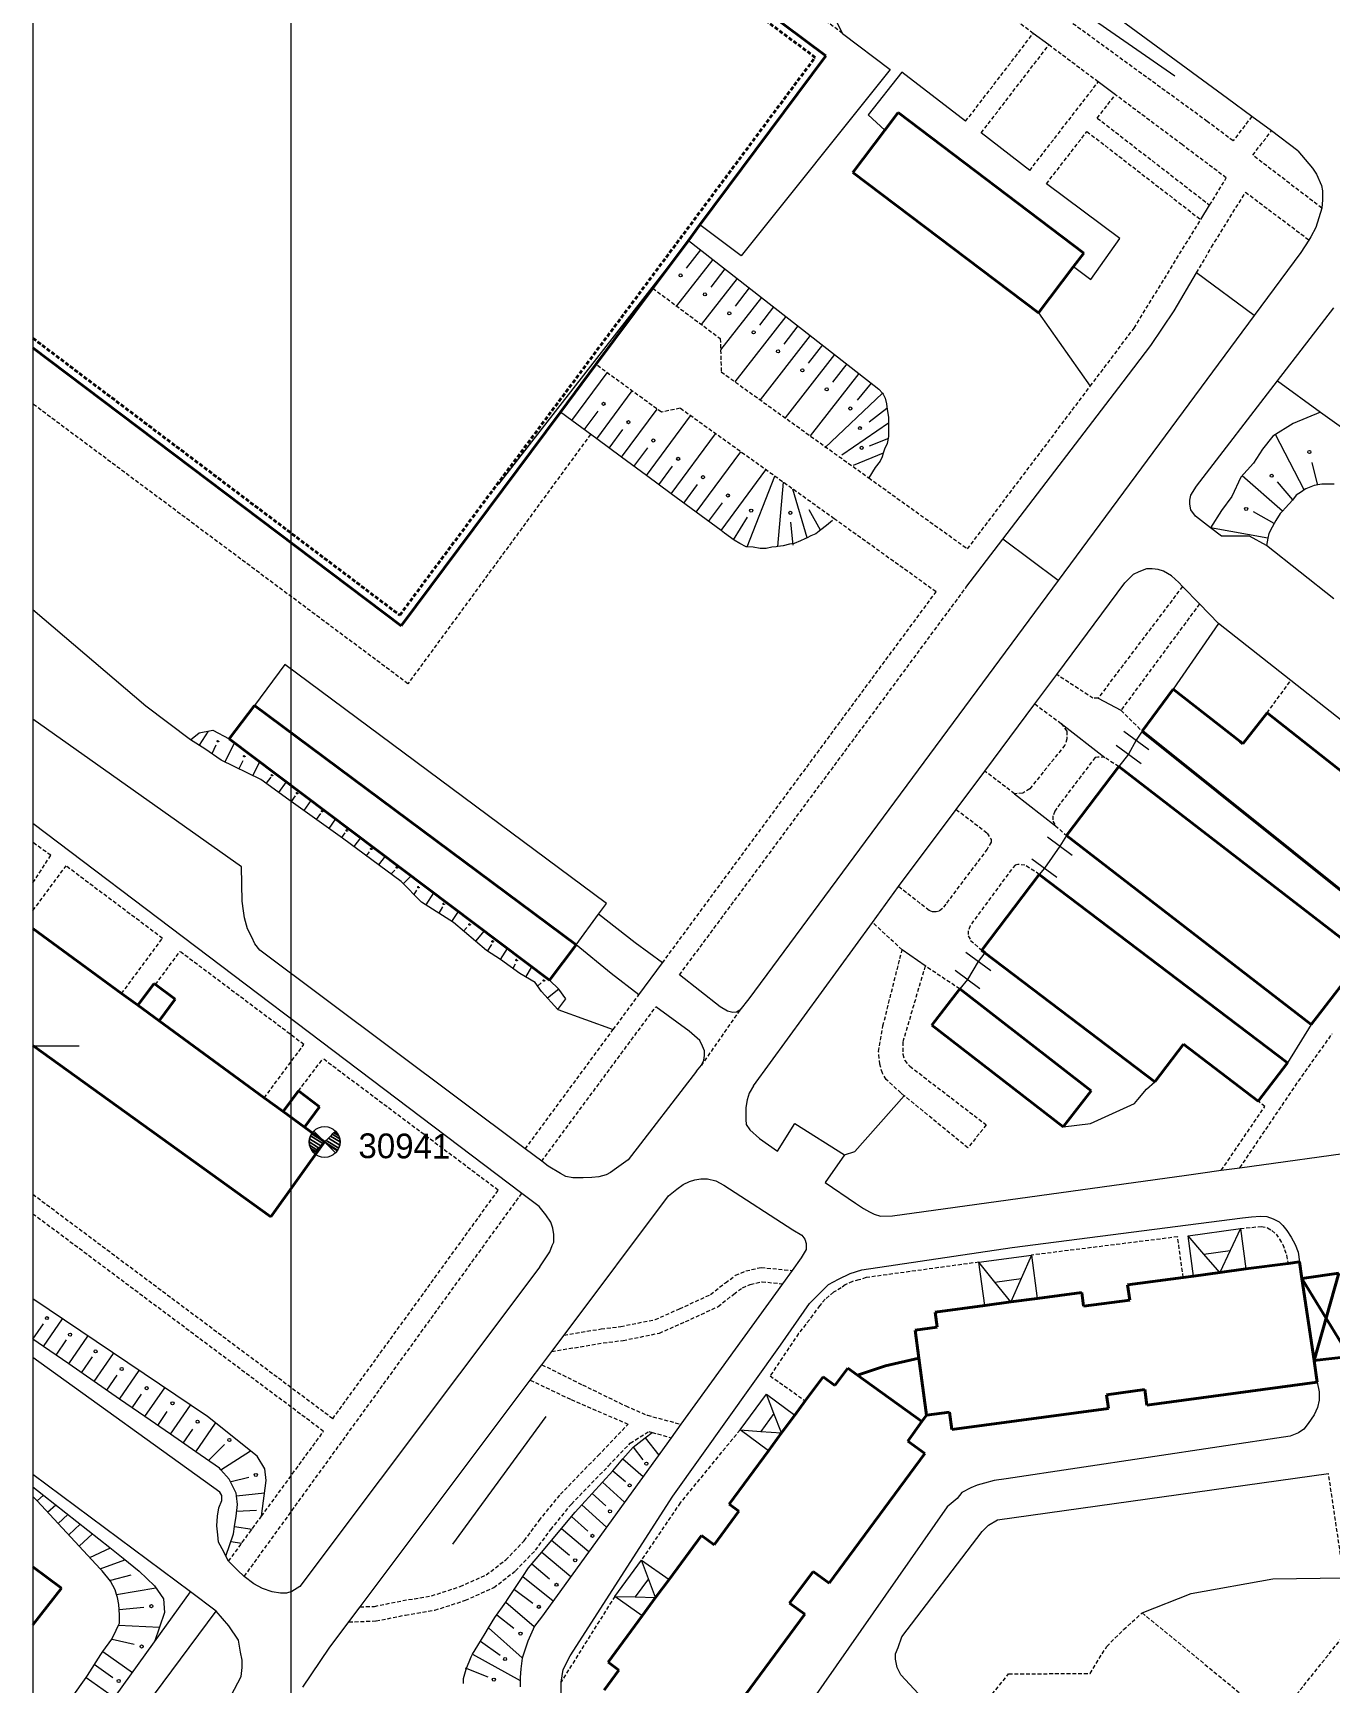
# Model space of a CAD drawing. Extents: x 1000 to 4000, y -5000 to -1000.
# Drawn here: x 1000 to 1167.8, y -2482.5 to -2268.9 of the extents above; entities that cross this region are included whole.
import ezdxf
from ezdxf.enums import TextEntityAlignment as Align

# ---------------------------------------------------------------- set-up
doc = ezdxf.new("R2010")
doc.units = 0
doc.header["$MEASUREMENT"] = 0
doc.linetypes.add('DASHDOT', pattern=[1, 0.5, -0.25, 0, -0.25])
doc.linetypes.add('DASHED', pattern=[0.75, 0.5, -0.25])
for name, color, linetype in [('1', 7, 'CONTINUOUS'), ('11', 7, 'CONTINUOUS'), ('2', 7, 'CONTINUOUS'), ('24', 7, 'CONTINUOUS'), ('37', 7, 'CONTINUOUS'), ('40', 7, 'CONTINUOUS'), ('6', 7, 'CONTINUOUS'), ('7', 7, 'CONTINUOUS'), ('границы команд_1', 10, 'CONTINUOUS')]:
    doc.layers.add(name, color=color, linetype=linetype)
doc.styles.get("Standard").update_dxf_attribs({"font": 'txt', "height": 0.2})

msp = doc.modelspace()

# ---------------------------------------------------------------- linework, layer by layer
at = {"layer": '1', "color": 253, "linetype": 'Continuous', "lineweight": 0}
for p, q in [((1000, -2000), (1000, -3000)), ((1005.96, -2400), (1000, -2400))]:
    msp.add_line(p, q, dxfattribs=at)
at = {"layer": '11', "color": 253, "linetype": 'Continuous', "lineweight": 0}
for p, q in [((1104.82, -2268.92), (1110.99, -2273.59)), ((1104.82, -2268.92), (1110.99, -2273.59)), ((1110.99, -2273.59), (1091.69, -2297.69)), ((1157.54, -2334), (1153.9, -2334)), ((1159.74, -2335.2), (1157.54, -2334)), ((1168.44, -2342.1), (1159.74, -2335.2)), ((1153.5, -2345.31), (1147.64, -2353.81)), ((1162.85, -2352.69), (1153.5, -2345.31)), ((1032.63, -2350.61), (1028.67, -2355.9)), ((1074.26, -2381.53), (1032.63, -2350.61)), ((1184.76, -2369.99), (1162.85, -2352.69)), ((1141.25, -2359.24), (1144.47, -2361.61)), ((1143.61, -2359.26), (1142.86, -2360.42)), ((1140.25, -2361.05), (1143.47, -2363.43)), ((1141.86, -2362.24), (1140.58, -2363.83)), ((1131.35, -2372.93), (1134.57, -2375.31)), ((1133.81, -2372.75), (1132.96, -2374.12)), ((1129.35, -2375.77), (1132.57, -2378.14)), ((1130.96, -2376.96), (1130.3, -2377.78)), ((1070.32, -2386.89), (1073.22, -2382.94)), ((1073.22, -2382.94), (1074.26, -2381.53)), ((1120.79, -2387.87), (1124.01, -2390.24)), ((1123.27, -2387.93), (1122.4, -2389.06)), ((1119.39, -2390.18), (1122.61, -2392.56)), ((1121, -2391.37), (1120.01, -2392.61)), ((1165.51, -2397.21), (1162.42, -2402.17)), ((1144.17, -2405.59), (1145.28, -2404.64)), ((1142.63, -2407.45), (1143.07, -2406.93)), ((1143.07, -2406.93), (1144.17, -2405.59)), ((1136.94, -2410.01), (1142.63, -2407.45)), ((1133.39, -2410.48), (1136.94, -2410.01))]:
    msp.add_line(p, q, dxfattribs=at)
at = {"layer": '2', "color": 253, "linetype": 'Continuous', "lineweight": 0}
msp.add_circle((1037.76, -2412.42), 2, dxfattribs=at)
msp.add_3dface([(1036.35, -2411.01), (1037.76, -2412.42), (1036.35, -2411.01)], dxfattribs=at)
at = {"layer": '24', "color": 253, "linetype": 'DASHED', "lineweight": 0}
for p, q in [((1104.82, -2268.92), (1011.55, -2199.37)), ((1129.52, -2268.91), (1059.03, -2216.22)), ((1152.05, -2280.31), (1122.94, -2259.14)), ((1120.76, -2280.3), (1129.52, -2268.91)), ((1122.78, -2281.8), (1131.53, -2270.41)), ((1137.93, -2275.2), (1131.53, -2270.41)), ((1129.06, -2286.66), (1137.93, -2275.2)), ((1137.81, -2279.88), (1140.15, -2276.86)), ((1148.8, -2283.32), (1140.15, -2276.86)), ((1137.81, -2279.88), (1152.36, -2291.14)), ((1155.39, -2282.84), (1152.05, -2280.31)), ((1157.81, -2279.66), (1155.39, -2282.84)), ((1131.22, -2288.39), (1136.47, -2281.61)), ((1136.47, -2281.61), (1151.2, -2293.02)), ((1157.93, -2284.68), (1160.36, -2281.55)), ((1154.51, -2287.63), (1148.8, -2283.32)), ((1166.89, -2291.54), (1157.93, -2284.68)), ((1152.36, -2291.14), (1154.51, -2287.63)), ((1152.61, -2296.57), (1156.99, -2289.5)), ((1165.18, -2295.67), (1156.99, -2289.5)), ((1142.58, -2307.06), (1151.2, -2293.02)), ((1150.67, -2299.9), (1152.61, -2296.57)), ((1080.25, -2301.91), (1088.99, -2308.41)), ((1088.99, -2308.41), (1089.12, -2312.74)), ((1136.9, -2314.59), (1142.58, -2307.06)), ((1081.37, -2317.95), (1072.89, -2311.78)), ((1089.12, -2312.74), (1108.22, -2326.45)), ((1121.02, -2335.64), (1136.9, -2314.59)), ((1048.55, -2353.1), (1000, -2316.9)), ((1083.78, -2317.44), (1081.37, -2317.95)), ((1103.75, -2331.75), (1083.78, -2317.44)), ((1072.19, -2320.83), (1048.55, -2353.1)), ((1108.22, -2326.45), (1121.02, -2335.64)), ((1116.93, -2341.2), (1103.75, -2331.75)), ((1083.71, -2390.8), (1120.81, -2340.66)), ((1148.84, -2340.5), (1137.91, -2354.97)), ((1081.5, -2389.23), (1116.93, -2341.2)), ((1151.04, -2342.77), (1140.88, -2356.54)), ((1137.25, -2354.97), (1132.56, -2351.91)), ((1159.79, -2356.87), (1162.85, -2352.69)), ((1129.72, -2355.72), (1133.12, -2358.25)), ((1137.91, -2354.97), (1137.25, -2354.97)), ((1140.88, -2356.54), (1143.61, -2359.26)), ((1133.12, -2358.25), (1133.87, -2359.24)), ((1133.87, -2359.24), (1133.87, -2360.24)), ((1133.62, -2361.06), (1129.08, -2366.69)), ((1133.87, -2360.24), (1133.62, -2361.06)), ((1127.1, -2367.35), (1123.23, -2364.42)), ((1137.06, -2363.25), (1133, -2368.62)), ((1137.55, -2362.67), (1137.06, -2363.25)), ((1137.88, -2362.59), (1137.55, -2362.67)), ((1138.79, -2362.67), (1137.88, -2362.59)), ((1140.58, -2363.83), (1138.79, -2362.67)), ((1128.17, -2367.26), (1127.1, -2367.35)), ((1129.08, -2366.69), (1128.17, -2367.26)), ((1133, -2368.62), (1132.3, -2369.58)), ((1119.55, -2369.36), (1123.56, -2372.44)), ((1132.3, -2369.58), (1132.07, -2370.22)), ((1132.07, -2370.22), (1132.07, -2370.88)), ((1123.56, -2372.44), (1124.06, -2373.27)), ((1132.07, -2370.88), (1132.38, -2371.48)), ((1132.38, -2371.48), (1133.81, -2372.75)), ((1002.3, -2375.31), (1000, -2373.67)), ((1123.56, -2374.51), (1118.19, -2381.62)), ((1124.06, -2373.6), (1123.56, -2374.51)), ((1124.06, -2373.27), (1124.06, -2373.6)), ((1000, -2378.87), (1002.3, -2375.31)), ((1000, -2382.46), (1004.28, -2376.69)), ((1016.77, -2386.06), (1004.28, -2376.69)), ((1126.7, -2377.15), (1121.33, -2384.43)), ((1127.19, -2376.57), (1126.7, -2377.15)), ((1127.53, -2376.49), (1127.19, -2376.57)), ((1128.43, -2376.57), (1127.53, -2376.49)), ((1130.3, -2377.78), (1128.43, -2376.57)), ((1116.05, -2382.45), (1112.08, -2379.37)), ((1116.48, -2382.62), (1116.05, -2382.45)), ((1116.95, -2382.61), (1116.48, -2382.62)), ((1117.33, -2382.53), (1116.95, -2382.61)), ((1117.78, -2382.2), (1117.33, -2382.53)), ((1118.19, -2381.62), (1117.78, -2382.2)), ((1112.54, -2387.55), (1108.71, -2384)), ((1121.33, -2384.43), (1121.1, -2385.07)), ((1121.1, -2385.07), (1121.1, -2385.73)), ((1121.1, -2385.73), (1121.41, -2386.33)), ((1011.48, -2393.2), (1016.77, -2386.06)), ((1015.86, -2392.03), (1019.03, -2387.76)), ((1035.08, -2399.8), (1019.03, -2387.76)), ((1110.06, -2397.39), (1112.54, -2387.55)), ((1121.41, -2386.33), (1122.84, -2387.6)), ((1115.52, -2389.64), (1112.63, -2399.48)), ((1120.01, -2392.61), (1115.52, -2389.64)), ((1075.14, -2397.86), (1078.45, -2393.37)), ((1065.87, -2414.91), (1080.66, -2394.91)), ((1091.52, -2395.36), (1086.55, -2402.48)), ((1063.74, -2413.31), (1075.14, -2397.86)), ((1109.49, -2400.7), (1110.06, -2397.39)), ((1163.86, -2404.55), (1168.22, -2398.44)), ((1029.95, -2406.71), (1035.08, -2399.8)), ((1109.65, -2402.35), (1109.49, -2400.7)), ((1112.63, -2399.48), (1112.63, -2401.05)), ((1034.36, -2405.82), (1037.55, -2401.65)), ((1060.24, -2418.67), (1037.55, -2401.65)), ((1109.98, -2403.51), (1109.65, -2402.35)), ((1112.63, -2401.05), (1112.88, -2401.87)), ((1112.88, -2401.87), (1113.54, -2402.62)), ((1113.54, -2402.62), (1123.44, -2410.2)), ((1110.48, -2404.33), (1109.98, -2403.51)), ((1112.38, -2406.07), (1110.48, -2404.33)), ((1156.28, -2415.76), (1163.86, -2404.55)), ((1112.82, -2406.43), (1112.38, -2406.07)), ((1121.05, -2413.18), (1112.82, -2406.43)), ((1159.49, -2407.84), (1158.66, -2407.14)), ((1153.87, -2416.09), (1159.49, -2407.84)), ((1123.44, -2410.2), (1121.05, -2413.18)), ((1038.81, -2448.25), (1000, -2419.24)), ((1027.36, -2468.66), (1063.28, -2419.08)), ((1038.81, -2448.25), (1060.24, -2418.67)), ((1037.63, -2449.88), (1000, -2421.75)), ((1156.35, -2423.63), (1159.05, -2423.35)), ((1159.05, -2423.35), (1159.87, -2423.53)), ((1159.87, -2423.53), (1160.42, -2423.89)), ((1160.42, -2423.89), (1160.96, -2424.35)), ((1148.21, -2424.7), (1129.28, -2427.07)), ((1148.94, -2429.96), (1148.21, -2424.7)), ((1160.96, -2424.35), (1161.42, -2424.99)), ((1161.42, -2424.99), (1161.82, -2425.68)), ((1161.82, -2425.68), (1162.07, -2426.33)), ((1162.07, -2426.33), (1162.33, -2427.08)), ((1122.48, -2427.98), (1107.89, -2429.97)), ((1162.33, -2427.08), (1162.51, -2428.13)), ((1087.74, -2432.16), (1089.65, -2430.64)), ((1089.65, -2430.64), (1090.98, -2429.68)), ((1090.98, -2429.68), (1092.32, -2429.11)), ((1092.32, -2429.11), (1094.29, -2428.66)), ((1092.88, -2430.86), (1094.4, -2430.51)), ((1094.29, -2428.66), (1098.29, -2429.06)), ((1094.4, -2430.51), (1097.04, -2430.78)), ((1106.11, -2430.48), (1105.17, -2430.92)), ((1106.94, -2430.28), (1106.11, -2430.48)), ((1107.89, -2429.97), (1106.94, -2430.28)), ((1083.73, -2434.01), (1087.74, -2432.16)), ((1088.71, -2433.73), (1090.75, -2432.1)), ((1090.75, -2432.1), (1091.88, -2431.28)), ((1091.88, -2431.28), (1092.88, -2430.86)), ((1102.57, -2432.76), (1101.87, -2433.59)), ((1103.65, -2431.87), (1102.57, -2432.76)), ((1104.65, -2431.3), (1103.65, -2431.87)), ((1105.17, -2430.92), (1104.65, -2431.3)), ((1080.56, -2435.41), (1083.73, -2434.01)), ((1084.49, -2435.68), (1088.71, -2433.73)), ((1101.87, -2433.59), (1100.53, -2435.43)), ((1068.77, -2437.41), (1073.56, -2436.62)), ((1073.56, -2436.62), (1076.11, -2436.3)), ((1076.11, -2436.3), (1080.56, -2435.41)), ((1081.11, -2437.16), (1084.49, -2435.68)), ((1100.53, -2435.43), (1099.13, -2437.22)), ((1067.17, -2439.54), (1073.83, -2438.43)), ((1073.83, -2438.43), (1076.4, -2438.11)), ((1076.4, -2438.11), (1081.11, -2437.16)), ((1099.13, -2437.22), (1095.45, -2442.69)), ((1065.89, -2441.25), (1071.16, -2443.86)), ((1064.39, -2443.25), (1069.69, -2445.77)), ((1095.45, -2442.69), (1099.99, -2445.93)), ((1071.16, -2443.86), (1076.75, -2446.59)), ((1069.69, -2445.77), (1077.05, -2448.95)), ((1076.75, -2446.59), (1079.55, -2447.8)), ((1073.17, -2453.01), (1077.05, -2448.95)), ((1079.55, -2447.8), (1083.89, -2448.96)), ((1091.55, -2449.69), (1083.81, -2459.13)), ((1029.59, -2460.86), (1037.63, -2449.88)), ((1074.54, -2454.33), (1077.34, -2451.4)), ((1077.34, -2451.4), (1079.73, -2449.9)), ((1079.73, -2449.9), (1080.16, -2450.02)), ((1080.16, -2450.02), (1082.64, -2450.7)), ((1068.29, -2458.03), (1073.17, -2453.01)), ((1069.71, -2459.29), (1074.54, -2454.33)), ((1169.75, -2468.82), (1167.75, -2455.35)), ((1065.55, -2461.43), (1068.29, -2458.03)), ((1067.05, -2462.59), (1069.71, -2459.29)), ((1083.81, -2459.13), (1078.78, -2466.54)), ((1025.33, -2466.68), (1029.59, -2460.86)), ((1063.62, -2464.04), (1065.55, -2461.43)), ((1065.07, -2465.27), (1067.05, -2462.59)), ((1061.21, -2466.51), (1063.62, -2464.04)), ((1058.69, -2468.47), (1061.21, -2466.51)), ((1062.47, -2467.93), (1065.07, -2465.27)), ((1055.31, -2469.97), (1058.69, -2468.47)), ((1059.67, -2470.11), (1062.47, -2467.93)), ((1047.89, -2471.79), (1051.6, -2471.17)), ((1051.6, -2471.17), (1055.31, -2469.97)), ((1055.99, -2471.75), (1059.67, -2470.11)), ((1042.36, -2472.6), (1044.2, -2472.53)), ((1044.2, -2472.53), (1047.89, -2471.79)), ((1048.23, -2473.66), (1052.05, -2473.02)), ((1052.05, -2473.02), (1055.99, -2471.75)), ((1075.33, -2471.24), (1068.37, -2482.33)), ((1040.9, -2474.55), (1044.42, -2474.42)), ((1044.42, -2474.42), (1048.23, -2473.66)), ((1141.2, -2475.55), (1143.62, -2473.39)), ((1143.62, -2473.39), (1160.81, -2487.45)), ((1160.81, -2487.45), (1170.68, -2475.12)), ((1139.04, -2477.72), (1141.2, -2475.55)), ((1136.88, -2481.21), (1139.04, -2477.72)), ((1119.97, -2489.17), (1126.33, -2481.28)), ((1126.33, -2481.28), (1136.88, -2481.21))]:
    msp.add_line(p, q, dxfattribs=at)
at = {"layer": '24', "color": 253, "linetype": 'Continuous', "lineweight": 0}
for p, q in [((1154.67, -2277.33), (1121.23, -2252.8)), ((1131.53, -2270.41), (1129.52, -2268.91)), ((1112.48, -2273.94), (1108.16, -2279.47)), ((1120.76, -2280.3), (1112.48, -2273.94)), ((1140.15, -2276.86), (1137.93, -2275.2)), ((1157.81, -2279.66), (1154.67, -2277.33)), ((1108.16, -2279.47), (1110.28, -2281.46)), ((1160.36, -2281.55), (1157.81, -2279.66)), ((1129.06, -2286.66), (1122.78, -2281.8)), ((1163.79, -2284.1), (1160.36, -2281.55)), ((1163.79, -2284.1), (1165.67, -2286.36)), ((1165.67, -2286.36), (1166.2, -2287.16)), ((1166.2, -2287.16), (1166.84, -2288.59)), ((1140.74, -2295.48), (1131.22, -2288.39)), ((1166.84, -2288.59), (1166.96, -2289.29)), ((1166.96, -2289.29), (1166.96, -2290.46)), ((1151.2, -2293.02), (1152.36, -2291.14)), ((1166.89, -2291.54), (1166.11, -2294.03)), ((1166.96, -2290.46), (1166.89, -2291.54)), ((1091.69, -2297.69), (1086.36, -2293.71)), ((1136.99, -2300.76), (1140.74, -2295.48)), ((1165.18, -2295.67), (1164.15, -2297.26)), ((1165.44, -2295.27), (1165.18, -2295.67)), ((1166.11, -2294.03), (1165.44, -2295.27)), ((1164.15, -2297.26), (1158.12, -2305.42)), ((1134.72, -2299.11), (1136.99, -2300.76)), ((1147.78, -2304.84), (1150.67, -2299.9)), ((1158.12, -2305.42), (1150.67, -2299.9)), ((1161.14, -2313.91), (1168.45, -2304.43)), ((1158.12, -2305.42), (1132.76, -2339.72)), ((1144.73, -2309.3), (1147.78, -2304.84)), ((1141.17, -2314), (1144.73, -2309.3)), ((1125.59, -2334.4), (1141.17, -2314)), ((1150.64, -2327.51), (1161.14, -2313.91)), ((1161.14, -2313.91), (1166.71, -2317.93)), ((1166.71, -2317.93), (1182.22, -2329.13)), ((1149.94, -2328.71), (1150.64, -2327.51)), ((1149.8, -2329.35), (1149.94, -2328.71)), ((1149.8, -2329.85), (1149.8, -2329.35)), ((1149.92, -2330.59), (1149.8, -2329.85)), ((1150.54, -2331.42), (1149.92, -2330.59)), ((1152.49, -2332.91), (1150.54, -2331.42)), ((1120.81, -2340.66), (1125.59, -2334.4)), ((1132.76, -2339.72), (1125.59, -2334.4)), ((1153.9, -2334), (1152.49, -2332.91)), ((1143.19, -2338.63), (1142.45, -2338.96)), ((1144.18, -2338.22), (1143.19, -2338.63)), ((1144.92, -2338.22), (1144.18, -2338.22)), ((1145.68, -2338.3), (1144.92, -2338.22)), ((1146.39, -2338.51), (1145.68, -2338.3)), ((1147.4, -2339.13), (1146.39, -2338.51)), ((1132.76, -2339.72), (1092.71, -2393.89)), ((1132.56, -2351.91), (1141.39, -2340.05)), ((1141.95, -2339.46), (1141.39, -2340.05)), ((1142.45, -2338.96), (1141.95, -2339.46)), ((1148.35, -2340), (1147.4, -2339.13)), ((1148.84, -2340.5), (1148.35, -2340)), ((1151.04, -2342.77), (1148.84, -2340.5)), ((1153.5, -2345.31), (1151.04, -2342.77)), ((1129.72, -2355.72), (1132.56, -2351.91)), ((1123.23, -2364.42), (1129.72, -2355.72)), ((1137.91, -2354.97), (1140.88, -2356.54)), ((1027.01, -2376.8), (1000, -2357.7)), ((1133.12, -2358.25), (1138.79, -2362.67)), ((1142.86, -2360.42), (1141.86, -2362.24)), ((1119.55, -2369.36), (1123.23, -2364.42)), ((1127.1, -2367.35), (1132.38, -2371.48)), ((1112.08, -2379.37), (1119.55, -2369.36)), ((1063.28, -2419.08), (1000, -2371.19)), ((1132.96, -2374.12), (1130.96, -2376.96)), ((1027.07, -2381.26), (1027.01, -2376.8)), ((1108.71, -2384), (1112.08, -2379.37)), ((1027.26, -2382.52), (1027.07, -2381.26)), ((1027.39, -2383.42), (1027.26, -2382.52)), ((1027.77, -2384.81), (1027.39, -2383.42)), ((1077.98, -2386.65), (1073.22, -2382.94)), ((1028.34, -2385.9), (1027.77, -2384.81)), ((1093.31, -2405.14), (1108.71, -2384)), ((1028.73, -2386.79), (1028.34, -2385.9)), ((1029.38, -2387.57), (1028.73, -2386.79)), ((1063.74, -2413.31), (1029.38, -2387.57)), ((1074.87, -2390.59), (1070.32, -2386.89)), ((1081.5, -2389.23), (1077.98, -2386.65)), ((1115.52, -2389.64), (1112.54, -2387.55)), ((1078.45, -2393.37), (1081.5, -2389.23)), ((1122.4, -2389.06), (1121, -2391.37)), ((1078.45, -2393.37), (1074.87, -2390.59)), ((1088.96, -2394.91), (1083.71, -2390.8)), ((1092.71, -2393.89), (1091.52, -2395.36)), ((1084.96, -2398.09), (1080.66, -2394.91)), ((1089.92, -2395.48), (1088.96, -2394.91)), ((1090.62, -2395.67), (1089.92, -2395.48)), ((1091.1, -2395.63), (1090.62, -2395.67)), ((1091.52, -2395.36), (1091.1, -2395.63)), ((1086.36, -2399.3), (1084.96, -2398.09)), ((1086.68, -2400), (1086.36, -2399.3)), ((1086.93, -2400.64), (1086.68, -2400)), ((1086.93, -2401.21), (1086.93, -2400.64)), ((1085.91, -2403.24), (1086.55, -2402.48)), ((1086.55, -2402.48), (1086.87, -2401.84)), ((1086.87, -2401.84), (1086.93, -2401.21)), ((1085.91, -2403.24), (1077.08, -2414.72)), ((1092.49, -2406.98), (1092.3, -2407.94)), ((1092.74, -2406.09), (1092.49, -2406.98)), ((1093.31, -2405.14), (1092.74, -2406.09)), ((1092.3, -2407.94), (1092.3, -2408.76)), ((1092.3, -2408.76), (1092.3, -2409.53)), ((1092.3, -2409.53), (1092.36, -2410.16)), ((1092.36, -2410.16), (1092.81, -2410.86)), ((1092.81, -2410.86), (1094.08, -2411.95)), ((1096.4, -2413.63), (1098.65, -2410.03)), ((1098.65, -2410.03), (1105.06, -2414.08)), ((1156.28, -2415.76), (1189.59, -2411.17)), ((1065.87, -2414.91), (1063.74, -2413.31)), ((1094.08, -2411.95), (1096.4, -2413.63)), ((1066.72, -2415.55), (1065.87, -2414.91)), ((1068.31, -2416.5), (1066.72, -2415.55)), ((1077.08, -2414.72), (1075.56, -2415.8)), ((1105.06, -2414.08), (1102.59, -2417.68)), ((1069.01, -2416.88), (1068.31, -2416.5)), ((1069.9, -2417.07), (1069.01, -2416.88)), ((1070.54, -2417.07), (1069.9, -2417.07)), ((1071.23, -2417.07), (1070.54, -2417.07)), ((1072.38, -2417.01), (1071.23, -2417.07)), ((1073.27, -2416.95), (1072.38, -2417.01)), ((1074.22, -2416.69), (1073.27, -2416.95)), ((1074.79, -2416.38), (1074.22, -2416.69)), ((1075.56, -2415.8), (1074.79, -2416.38)), ((1084.17, -2417.93), (1085, -2417.55)), ((1085, -2417.55), (1085.7, -2417.3)), ((1085.7, -2417.3), (1086.46, -2417.17)), ((1086.46, -2417.17), (1087.35, -2417.17)), ((1087.35, -2417.17), (1088.43, -2417.43)), ((1088.43, -2417.43), (1089.45, -2418)), ((1102.59, -2417.68), (1106.52, -2420.32)), ((1111.28, -2421.97), (1149.38, -2416.72)), ((1149.38, -2416.72), (1151.19, -2416.47)), ((1151.19, -2416.47), (1153.87, -2416.09)), ((1153.87, -2416.09), (1156.28, -2415.76)), ((1065.53, -2420.78), (1063.28, -2419.08)), ((1068.77, -2437.41), (1082.29, -2419.39)), ((1082.29, -2419.39), (1083.35, -2418.51)), ((1083.35, -2418.51), (1084.17, -2417.93)), ((1089.45, -2418), (1098.4, -2423.78)), ((1066.42, -2421.87), (1065.53, -2420.78)), ((1067.05, -2422.82), (1066.42, -2421.87)), ((1106.52, -2420.32), (1107.53, -2421.02)), ((1107.53, -2421.02), (1108.3, -2421.46)), ((1108.3, -2421.46), (1108.93, -2421.78)), ((1108.93, -2421.78), (1109.76, -2422.03)), ((1109.76, -2422.03), (1111.28, -2421.97)), ((1157.78, -2422.13), (1158.95, -2422.01)), ((1158.95, -2422.01), (1159.77, -2422.07)), ((1159.77, -2422.07), (1160.59, -2422.36)), ((1067.31, -2423.59), (1067.05, -2422.82)), ((1067.43, -2424.41), (1067.31, -2423.59)), ((1098.4, -2423.78), (1099.54, -2424.48)), ((1126.79, -2426.08), (1156.61, -2422.25)), ((1156.61, -2422.25), (1157.78, -2422.13)), ((1160.59, -2422.36), (1161.35, -2422.77)), ((1161.35, -2422.77), (1161.82, -2423.24)), ((1161.82, -2423.24), (1162.34, -2423.89)), ((1162.34, -2423.89), (1162.93, -2424.76)), ((1066.92, -2426.64), (1067.24, -2425.81)), ((1067.24, -2425.81), (1067.43, -2425.37)), ((1067.43, -2425.37), (1067.43, -2424.41)), ((1100.12, -2426.33), (1099.48, -2427.41)), ((1099.54, -2424.48), (1099.92, -2424.99)), ((1099.92, -2424.99), (1100.12, -2425.56)), ((1100.12, -2425.56), (1100.12, -2426.33)), ((1107.32, -2428.99), (1126.79, -2426.08)), ((1162.93, -2424.76), (1163.45, -2425.7)), ((1163.45, -2425.7), (1163.81, -2426.7)), ((1065.63, -2428.58), (1066.92, -2426.64)), ((1099.48, -2427.41), (1098.29, -2429.06)), ((1163.81, -2426.7), (1164.01, -2427.93)), ((1065.63, -2428.58), (1034.56, -2469.95)), ((1098.29, -2429.06), (1097.04, -2430.78)), ((1102.99, -2430.87), (1104.28, -2430.16)), ((1104.28, -2430.16), (1105.8, -2429.46)), ((1105.8, -2429.46), (1107.32, -2428.99)), ((1097.04, -2430.78), (1083.89, -2448.96)), ((1100.53, -2433.33), (1101.82, -2432.04)), ((1101.82, -2432.04), (1102.99, -2430.87)), ((1096.79, -2438.72), (1100.53, -2433.33)), ((1067.17, -2439.54), (1068.77, -2437.41)), ((1082.86, -2458.29), (1096.79, -2438.72)), ((1024.2, -2457.74), (1000, -2440.31)), ((1064.39, -2443.25), (1065.89, -2441.25)), ((1065.89, -2441.25), (1067.17, -2439.54)), ((1042.36, -2472.6), (1064.39, -2443.25)), ((1166.26, -2443.53), (1166.54, -2444.78)), ((1166.54, -2444.78), (1166.54, -2445.83)), ((1166.31, -2446.77), (1165.9, -2447.75)), ((1166.54, -2445.83), (1166.31, -2446.77)), ((1083.89, -2448.96), (1082.64, -2450.7)), ((1164.55, -2449.58), (1163.85, -2450.05)), ((1165.13, -2448.88), (1164.55, -2449.58)), ((1165.9, -2447.75), (1165.13, -2448.88)), ((1082.64, -2450.7), (1065.84, -2473.93)), ((1162.79, -2450.52), (1125.99, -2456.02)), ((1163.85, -2450.05), (1162.79, -2450.52)), ((1020.39, -2470.66), (1000, -2455.46)), ((1124.47, -2456.25), (1123.19, -2456.6)), ((1125.99, -2456.02), (1124.47, -2456.25)), ((1124.89, -2461.34), (1167.75, -2455.35)), ((1024.45, -2458.18), (1024.2, -2457.74)), ((1024.45, -2458.82), (1024.45, -2458.18)), ((1069.54, -2478.93), (1082.86, -2458.29)), ((1120.26, -2457.78), (1119.67, -2458.59)), ((1121.43, -2457.19), (1120.26, -2457.78)), ((1122.25, -2456.84), (1121.43, -2457.19)), ((1123.19, -2456.6), (1122.25, -2456.84)), ((1023.88, -2460.86), (1024.07, -2459.77)), ((1024.07, -2459.77), (1024.45, -2458.82)), ((1118.39, -2459.65), (1092.92, -2496.03)), ((1119.67, -2458.59), (1118.39, -2459.65)), ((1023.82, -2462.13), (1023.88, -2460.86)), ((1023.95, -2463.27), (1023.82, -2462.13)), ((1122.9, -2462.86), (1123.72, -2462.04)), ((1123.72, -2462.04), (1124.89, -2461.34)), ((1024.01, -2464.23), (1023.95, -2463.27)), ((1024.69, -2465.48), (1024.01, -2464.23)), ((1112.49, -2476.46), (1122.9, -2462.86)), ((1024.98, -2466.03), (1024.69, -2465.48)), ((1025.33, -2466.68), (1024.98, -2466.03)), ((1026.47, -2467.83), (1025.33, -2466.68)), ((1027.36, -2468.66), (1026.47, -2467.83)), ((1028.6, -2469.62), (1027.36, -2468.66)), ((1015.73, -2477.12), (1020.39, -2470.66)), ((1023.73, -2473.14), (1020.39, -2470.66)), ((1029.73, -2470.23), (1028.6, -2469.62)), ((1030.97, -2470.66), (1029.73, -2470.23)), ((1032.06, -2470.82), (1030.97, -2470.66)), ((1032.83, -2470.82), (1032.06, -2470.82)), ((1033.53, -2470.63), (1032.83, -2470.82)), ((1034.56, -2469.95), (1033.53, -2470.63)), ((1000, -2505.08), (1023.73, -2473.14)), ((1025.34, -2475.06), (1023.73, -2473.14)), ((1040.9, -2474.55), (1042.36, -2472.6)), ((1026.62, -2476.93), (1025.34, -2475.06)), ((1038.34, -2477.96), (1040.9, -2474.55)), ((1064.94, -2475.08), (1064.06, -2477.05)), ((1065.84, -2473.93), (1064.94, -2475.08)), ((1000, -2498.96), (1015.73, -2477.12)), ((1026.86, -2478.45), (1026.62, -2476.93)), ((1064.06, -2477.05), (1063.35, -2479.26)), ((1112.02, -2477.86), (1112.49, -2476.46)), ((1027.09, -2479.51), (1026.86, -2478.45)), ((1027.09, -2480.45), (1027.09, -2479.51)), ((1034.96, -2482.99), (1038.34, -2477.96)), ((1063.35, -2479.26), (1063.16, -2480.61)), ((1068.67, -2480.71), (1069.54, -2478.93)), ((1111.67, -2478.68), (1112.02, -2477.86)), ((1111.67, -2479.39), (1111.67, -2478.68)), ((1111.9, -2480.44), (1111.67, -2479.39)), ((1025.68, -2484.09), (1026.97, -2481.62)), ((1026.97, -2481.62), (1027.09, -2480.45)), ((1063.16, -2480.61), (1063.1, -2481.74)), ((1063.1, -2481.74), (1063.1, -2482.95)), ((1068.37, -2482.33), (1068.67, -2480.71)), ((1112.37, -2481.38), (1111.9, -2480.44)), ((1115.8, -2485.07), (1112.37, -2481.38)), ((1068.37, -2483.74), (1068.37, -2482.33))]:
    msp.add_line(p, q, dxfattribs=at)
at = {"layer": '37', "color": 253, "linetype": 'Continuous', "lineweight": 0}
for p, q in [((1103.73, -2266.8), (1104.82, -2268.92)), ((1084.86, -2295.72), (1060.26, -2327.25)), ((1084.86, -2295.72), (1088.02, -2298.18)), ((1088.02, -2298.18), (1083.32, -2304.19)), ((1086.44, -2296.95), (1084.59, -2299.31)), ((1088.02, -2298.18), (1091.17, -2300.64)), ((1089.59, -2299.41), (1087.75, -2301.77)), ((1091.17, -2300.64), (1086.53, -2306.58)), ((1092.75, -2301.87), (1090.9, -2304.23)), ((1091.17, -2300.64), (1094.32, -2303.1)), ((1094.32, -2303.1), (1089.04, -2309.87)), ((1095.9, -2304.33), (1094.06, -2306.69)), ((1094.32, -2303.1), (1097.48, -2305.56)), ((1097.48, -2305.56), (1090.89, -2314)), ((1097.48, -2305.56), (1100.63, -2308.02)), ((1100.63, -2308.02), (1094.14, -2316.34)), ((1099.05, -2306.79), (1097.21, -2309.15)), ((1100.63, -2308.02), (1103.78, -2310.48)), ((1103.78, -2310.48), (1097.39, -2318.67)), ((1102.21, -2309.25), (1100.36, -2311.61)), ((1103.78, -2310.48), (1106.94, -2312.94)), ((1069.77, -2319.04), (1074.34, -2312.84)), ((1106.94, -2312.94), (1100.64, -2321.01)), ((1105.36, -2311.71), (1103.52, -2314.07)), ((1106.94, -2312.94), (1109.53, -2314.96)), ((1072.99, -2321.42), (1077.58, -2315.19)), ((1108.53, -2314.18), (1106.7, -2316.41)), ((1109.53, -2314.96), (1110, -2315.5)), ((1110, -2315.5), (1102.53, -2322.57)), ((1110, -2315.5), (1110.1, -2315.62)), ((1110.1, -2315.62), (1110.35, -2316.12)), ((1110.35, -2316.12), (1110.52, -2316.86)), ((1110.52, -2316.86), (1110.6, -2317.6)), ((1069.77, -2319.04), (1068.3, -2317.96)), ((1072.99, -2321.42), (1069.77, -2319.04)), ((1071.38, -2320.23), (1073.16, -2317.81)), ((1076.21, -2323.79), (1080.81, -2317.55)), ((1079.43, -2326.16), (1085.14, -2318.42)), ((1110.76, -2319.36), (1104.72, -2323.51)), ((1110.57, -2317.46), (1108.26, -2319.23)), ((1110.6, -2317.6), (1110.76, -2318.6)), ((1110.76, -2318.6), (1110.76, -2319.36)), ((1110.76, -2319.36), (1110.76, -2319.42)), ((1110.76, -2319.42), (1110.76, -2320.25)), ((1163.16, -2319.42), (1160.52, -2321.07)), ((1166.71, -2317.93), (1163.16, -2319.42)), ((1076.21, -2323.79), (1072.99, -2321.42)), ((1074.6, -2322.6), (1076.38, -2320.19)), ((1082.65, -2328.53), (1088.39, -2320.75)), ((1110.76, -2321.34), (1108.26, -2322.36)), ((1110.76, -2321.08), (1110.6, -2321.99)), ((1110.76, -2320.25), (1110.76, -2321.08)), ((1160.52, -2321.07), (1159.2, -2322.73)), ((1164.61, -2328.01), (1160.9, -2320.84)), ((1079.43, -2326.16), (1076.21, -2323.79)), ((1077.82, -2324.97), (1079.6, -2322.56)), ((1085.87, -2330.91), (1091.64, -2323.08)), ((1110.09, -2323.25), (1106.18, -2324.87)), ((1109.94, -2323.72), (1109.69, -2324.3)), ((1110.09, -2323.25), (1109.94, -2323.72)), ((1110.27, -2322.73), (1110.09, -2323.25)), ((1110.6, -2321.99), (1110.27, -2322.73)), ((1159.2, -2322.73), (1158.04, -2324.55)), ((1081.04, -2327.35), (1082.82, -2324.93)), ((1089.09, -2333.28), (1094.89, -2325.41)), ((1109.03, -2325.13), (1108.22, -2326.45)), ((1109.69, -2324.3), (1109.03, -2325.13)), ((1158.04, -2324.55), (1156.39, -2326.37)), ((1166.34, -2327.28), (1165.64, -2324.47)), ((1082.65, -2328.53), (1079.43, -2326.16)), ((1084.26, -2329.72), (1086.04, -2327.31)), ((1092.48, -2335.37), (1096.07, -2326.25)), ((1096.43, -2335.34), (1097.16, -2327.03)), ((1100.23, -2334.21), (1098.39, -2327.91)), ((1156.39, -2326.37), (1155.23, -2328.85)), ((1161.78, -2330.78), (1156.57, -2326.17)), ((1163.12, -2329.3), (1161.16, -2326.97)), ((1164.61, -2328.01), (1164.24, -2328.27)), ((1164.82, -2327.86), (1164.61, -2328.01)), ((1165.89, -2327.44), (1164.82, -2327.86)), ((1166.88, -2327.28), (1165.89, -2327.44)), ((1167.79, -2327.28), (1166.88, -2327.28)), ((1168.47, -2327.28), (1167.79, -2327.28)), ((1085.87, -2330.91), (1082.65, -2328.53)), ((1087.48, -2332.09), (1089.26, -2329.68)), ((1155.23, -2328.85), (1153.91, -2330.67)), ((1163.08, -2329.34), (1162.17, -2330.34)), ((1163.58, -2328.68), (1163.08, -2329.34)), ((1164.24, -2328.27), (1163.58, -2328.68)), ((1089.09, -2333.28), (1085.87, -2330.91)), ((1090.7, -2334.47), (1092.53, -2331.55)), ((1098.42, -2335.16), (1098.15, -2332.17)), ((1101.98, -2333.24), (1100.52, -2330.61)), ((1103.51, -2331.97), (1102.76, -2332.63)), ((1153.91, -2330.67), (1152.49, -2332.91)), ((1160.7, -2332.38), (1158.03, -2330.84)), ((1160.93, -2331.99), (1160.44, -2332.82)), ((1161.51, -2331.08), (1160.93, -2331.99)), ((1161.78, -2330.78), (1161.51, -2331.08)), ((1162.17, -2330.34), (1161.78, -2330.78)), ((1089.55, -2333.62), (1089.09, -2333.28)), ((1090.79, -2334.53), (1089.55, -2333.62)), ((1099.95, -2334.36), (1099.38, -2334.61)), ((1100.23, -2334.21), (1099.95, -2334.36)), ((1100.7, -2333.95), (1100.23, -2334.21)), ((1101.36, -2333.7), (1100.7, -2333.95)), ((1102.02, -2333.2), (1101.36, -2333.7)), ((1102.76, -2332.63), (1102.02, -2333.2)), ((1159.91, -2334.27), (1152.47, -2332.9)), ((1159.91, -2334.27), (1159.74, -2335.2)), ((1160.02, -2333.64), (1159.91, -2334.27)), ((1160.44, -2332.82), (1160.02, -2333.64)), ((1091.53, -2334.94), (1090.79, -2334.53)), ((1092.36, -2335.36), (1091.53, -2334.94)), ((1092.48, -2335.37), (1092.36, -2335.36)), ((1093.26, -2335.44), (1092.48, -2335.37)), ((1094.17, -2335.6), (1093.26, -2335.44)), ((1094.92, -2335.6), (1094.17, -2335.6)), ((1095.66, -2335.44), (1094.92, -2335.6)), ((1096.24, -2335.36), (1095.66, -2335.44)), ((1096.43, -2335.34), (1096.24, -2335.36)), ((1097.15, -2335.27), (1096.43, -2335.34)), ((1097.97, -2335.02), (1097.15, -2335.27)), ((1098.55, -2334.94), (1097.97, -2335.02)), ((1099.38, -2334.61), (1098.55, -2334.94)), ((1020.41, -2360.36), (1021.52, -2359.44)), ((1021.52, -2359.44), (1023.28, -2359.12)), ((1022.69, -2359.23), (1021.52, -2361.07)), ((1023.28, -2359.12), (1025.41, -2360.22)), ((1022.23, -2361.52), (1020.41, -2360.36)), ((1024.38, -2363.01), (1022.23, -2361.52)), ((1023.69, -2361.07), (1023.16, -2362.17)), ((1026.08, -2360.73), (1024.86, -2363.24)), ((1029.5, -2365.49), (1024.38, -2363.01)), ((1027.16, -2363.09), (1026.66, -2364.12)), ((1029.34, -2363.19), (1028.46, -2364.99)), ((1033.13, -2368.14), (1029.5, -2365.49)), ((1030.78, -2365.18), (1030.19, -2365.99)), ((1032.8, -2365.8), (1031.8, -2367.17)), ((1040.07, -2373.1), (1033.13, -2368.14)), ((1033.95, -2367.6), (1033.42, -2368.34)), ((1035.98, -2368.2), (1035.05, -2369.51)), ((1037.22, -2369.91), (1036.67, -2370.67)), ((1039.18, -2370.61), (1038.3, -2371.83)), ((1040.37, -2372.39), (1039.93, -2372.99)), ((1047.67, -2378.72), (1040.07, -2373.1)), ((1042.39, -2373.03), (1041.54, -2374.18)), ((1043.54, -2374.84), (1043.14, -2375.37)), ((1045.59, -2375.44), (1044.75, -2376.56)), ((1046.87, -2377.22), (1046.35, -2377.74)), ((1050.31, -2381.37), (1047.67, -2378.72)), ((1048.95, -2377.97), (1047.93, -2378.99)), ((1049.67, -2379.84), (1049.32, -2380.38)), ((1054.44, -2384.01), (1050.31, -2381.37)), ((1051.84, -2380.15), (1050.85, -2381.71)), ((1053.03, -2382), (1052.53, -2382.79)), ((1055.04, -2382.57), (1054.21, -2383.87)), ((1058.73, -2387.65), (1054.44, -2384.01)), ((1056.16, -2384.65), (1055.76, -2385.13)), ((1058.4, -2385.1), (1057.29, -2386.42)), ((1060.55, -2388.81), (1058.73, -2387.65)), ((1059.35, -2386.87), (1058.82, -2387.7)), ((1061.41, -2387.37), (1060.51, -2388.78)), ((1063.03, -2390.63), (1060.55, -2388.81)), ((1062.45, -2389.39), (1062.12, -2389.96)), ((1064.56, -2389.74), (1063.78, -2391.07)), ((1065.01, -2391.78), (1063.03, -2390.63)), ((1065.84, -2392.94), (1065.01, -2391.78)), ((1065.8, -2391.83), (1065.34, -2392.25)), ((1068.1, -2392.66), (1066.87, -2391.48)), ((1067.98, -2395.26), (1065.84, -2392.94)), ((1068.1, -2392.66), (1066.62, -2393.79)), ((1067.98, -2395.26), (1069, -2393.88)), ((1069, -2393.88), (1068.1, -2392.66)), ((1022.58, -2447.97), (1000, -2432.74)), ((1000, -2437.95), (1001.37, -2435.97)), ((1001.34, -2438.88), (1003.81, -2435.31)), ((1001.34, -2438.88), (1000, -2437.95)), ((1004.63, -2441.15), (1001.34, -2438.88)), ((1002.99, -2440.01), (1004.35, -2438.03)), ((1004.63, -2441.15), (1007.12, -2437.54)), ((1007.92, -2443.43), (1004.63, -2441.15)), ((1006.27, -2442.29), (1007.71, -2440.22)), ((1007.92, -2443.43), (1010.44, -2439.78)), ((1011.21, -2445.7), (1007.92, -2443.43)), ((1009.57, -2444.56), (1010.92, -2442.6)), ((1011.21, -2445.7), (1013.76, -2442.02)), ((1012.86, -2446.84), (1014.07, -2445.08)), ((1014.5, -2447.97), (1017.07, -2444.25)), ((1014.5, -2447.97), (1011.21, -2445.7)), ((1016.15, -2449.11), (1017.39, -2447.3)), ((1017.79, -2450.25), (1020.39, -2446.49)), ((1017.79, -2450.25), (1014.5, -2447.97)), ((1019.44, -2451.39), (1020.68, -2449.59)), ((1021.08, -2452.52), (1023.64, -2448.82)), ((1029.02, -2453.09), (1022.58, -2447.97)), ((1021.08, -2452.52), (1017.79, -2450.25)), ((1022.73, -2453.66), (1024.79, -2451.59)), ((1076.39, -2453.45), (1077.71, -2451.93)), ((1077.7, -2451.94), (1078.96, -2453.56)), ((1077.71, -2451.93), (1079.28, -2450.71)), ((1079.28, -2450.71), (1080.16, -2450.02)), ((1079.28, -2450.71), (1081.02, -2452.94)), ((1024.15, -2454.64), (1021.08, -2452.52)), ((1024.33, -2454.85), (1028.17, -2452.41)), ((1030.01, -2454.75), (1029.02, -2453.09)), ((1075.07, -2454.99), (1076.39, -2453.45)), ((1076.39, -2453.45), (1079.01, -2455.71)), ((1024.33, -2454.85), (1024.15, -2454.64)), ((1025.39, -2456.05), (1024.33, -2454.85)), ((1026.3, -2457.87), (1025.39, -2456.05)), ((1025.65, -2456.35), (1027.96, -2455.8)), ((1029.59, -2460.86), (1030.18, -2456.24)), ((1030.18, -2456.24), (1030.01, -2454.75)), ((1073.74, -2456.45), (1075.07, -2454.99)), ((1075.09, -2454.97), (1076.74, -2456.39)), ((1000, -2457.05), (1009.95, -2464.91)), ((1000.53, -2458.88), (1000, -2458.31)), ((1000.53, -2458.88), (1001.35, -2458.12)), ((1026.34, -2458.23), (1026.3, -2457.87)), ((1026.34, -2458.23), (1029.98, -2457.83)), ((1026.46, -2459.36), (1026.34, -2458.23)), ((1071.06, -2459.41), (1073.74, -2456.45)), ((1072.4, -2457.93), (1074.18, -2459.54)), ((1073.74, -2456.45), (1076.6, -2459.04)), ((1003.26, -2461.81), (1000.53, -2458.88)), ((1001.9, -2460.35), (1002.94, -2459.38)), ((1026.3, -2460.84), (1026.46, -2459.36)), ((1026.37, -2460.23), (1028.95, -2460.09)), ((1068.45, -2462.44), (1070.19, -2460.36)), ((1070.19, -2460.36), (1071.06, -2459.41)), ((1071.06, -2459.41), (1074.25, -2462.3)), ((1003.26, -2461.81), (1004.53, -2460.63)), ((1005.99, -2464.74), (1003.26, -2461.81)), ((1004.62, -2463.27), (1006.12, -2461.88)), ((1025.97, -2463.16), (1026.1, -2462.2)), ((1026.1, -2462.2), (1026.3, -2460.84)), ((1026.1, -2462.2), (1028.37, -2462.52)), ((1065.88, -2465.51), (1068.45, -2462.44)), ((1068.45, -2462.44), (1071.99, -2465.42)), ((1069.71, -2460.89), (1071.84, -2462.82)), ((1005.99, -2464.74), (1007.71, -2463.14)), ((1008.71, -2467.66), (1005.99, -2464.74)), ((1024.98, -2466.03), (1025.97, -2463.16)), ((1025.62, -2464.15), (1027.03, -2464.35)), ((1067.16, -2463.97), (1069.46, -2465.9)), ((1007.35, -2466.2), (1010.03, -2464.97)), ((1008.71, -2467.66), (1011.9, -2466.49)), ((1009.95, -2464.91), (1011.68, -2466.31)), ((1011.68, -2466.31), (1013.74, -2467.97)), ((1064.17, -2467.54), (1065.88, -2465.51)), ((1065.88, -2465.51), (1069.64, -2468.67)), ((1008.96, -2467.93), (1008.71, -2467.66)), ((1010.04, -2469.26), (1008.96, -2467.93)), ((1010.08, -2469.13), (1012.72, -2468.45)), ((1013.74, -2467.97), (1015.73, -2469.87)), ((1061.44, -2471.66), (1063.43, -2468.66)), ((1063.43, -2468.66), (1064.17, -2467.54)), ((1063.43, -2468.66), (1067.37, -2471.82)), ((1064.59, -2467.04), (1066.89, -2468.97)), ((1010.62, -2470.41), (1010.04, -2469.26)), ((1010.82, -2471.01), (1010.62, -2470.41)), ((1010.82, -2471.01), (1015.91, -2470.14)), ((1010.95, -2471.39), (1010.82, -2471.01)), ((1015.73, -2469.87), (1016.89, -2471.58)), ((1062.33, -2470.33), (1064.73, -2472.13)), ((1011.11, -2472.3), (1010.95, -2471.39)), ((1011.2, -2473.62), (1011.11, -2472.3)), ((1011.15, -2472.94), (1014.34, -2472.63)), ((1017.04, -2473.31), (1015.73, -2477.12)), ((1016.89, -2471.58), (1017.04, -2473.31)), ((1059.79, -2473.98), (1061.21, -2471.99)), ((1061.21, -2471.99), (1061.44, -2471.66)), ((1061.21, -2471.99), (1064.9, -2475.14)), ((1010.78, -2475.61), (1011.08, -2474.95)), ((1011.08, -2474.95), (1011.2, -2474.7)), ((1011.08, -2474.95), (1016.38, -2475.24)), ((1011.2, -2474.7), (1011.2, -2473.62)), ((1058.55, -2476.04), (1058.99, -2475.31)), ((1058.99, -2475.31), (1059.79, -2473.98)), ((1058.99, -2475.31), (1063.36, -2479.2)), ((1060.05, -2473.62), (1062.28, -2475.37)), ((1009.06, -2478.39), (1010.21, -2476.77)), ((1010.21, -2476.77), (1010.78, -2475.61)), ((1010.26, -2476.77), (1013.09, -2477.44)), ((1056.93, -2478.74), (1057.58, -2477.59)), ((1057.58, -2477.59), (1058.55, -2476.04)), ((1057.96, -2477.03), (1060.5, -2478.83)), ((1007.07, -2481.48), (1008.8, -2478.75)), ((1008.8, -2478.75), (1009.06, -2478.39)), ((1009.06, -2478.39), (1012.88, -2481.09)), ((1056.09, -2480.65), (1056.75, -2479.08)), ((1056.75, -2479.08), (1056.93, -2478.74)), ((1056.93, -2478.74), (1063.08, -2482.11)), ((1005.09, -2484.29), (1006.88, -2481.74)), ((1006.88, -2481.74), (1007.07, -2481.48)), ((1006.88, -2481.74), (1010.54, -2484.32)), ((1007.9, -2480.02), (1010.35, -2481.75)), ((1055.76, -2481.89), (1056.09, -2480.65)), ((1055.76, -2482.52), (1055.76, -2481.89)), ((1055.96, -2480.49), (1058.89, -2481.65))]:
    msp.add_line(p, q, dxfattribs=at)
for centre in [(1083.85, -2300.24), (1087, -2302.7), (1090.16, -2305.16), (1093.31, -2307.62), (1096.47, -2310.08), (1099.62, -2312.54), (1102.77, -2315), (1073.88, -2316.87), (1105.83, -2317.47), (1077.1, -2319.24), (1080.32, -2321.62), (1107.07, -2320.01), (1083.54, -2323.99), (1107.31, -2322.57), (1165.27, -2323.11), (1086.76, -2326.36), (1160.4, -2326.18), (1089.98, -2328.73), (1092.99, -2330.69), (1098.06, -2330.98), (1157.09, -2330.48), (1001.8, -2435.22), (1004.8, -2437.36), (1008.1, -2439.53), (1011.49, -2441.81), (1014.73, -2444.29), (1018.07, -2446.25), (1021.31, -2448.63), (1025.43, -2451.01), (1079.42, -2454.05), (1028.86, -2455.52), (1077.25, -2456.88), (1074.71, -2460.23), (1072.44, -2463.4), (1070.2, -2466.57), (1067.79, -2469.74), (1015.33, -2472.51), (1065.5, -2472.6), (1014.06, -2477.73), (1063.13, -2476.06), (1061.13, -2479.35), (1059.67, -2482.02), (1011.1, -2482.19)]:
    msp.add_circle(centre, 0.2, dxfattribs=at)
at = {"layer": '37', "color": 253, "linetype": 'DASHDOT', "lineweight": 0}
for centre in [(1023.95, -2360.54), (1027.37, -2362.47), (1030.96, -2364.93), (1034.21, -2367.26), (1037.46, -2369.59), (1040.64, -2372.09), (1043.81, -2374.47), (1047.13, -2376.87), (1049.92, -2379.44), (1053.19, -2381.6), (1056.54, -2384.26), (1059.52, -2386.46), (1062.63, -2388.87), (1066.16, -2391.51)]:
    msp.add_circle(centre, 0.1, dxfattribs=at)
at = {"layer": '40', "color": 253, "linetype": 'Continuous', "lineweight": 0}
for p, q in [((1135.77, -2266.06), (1147.83, -2274.4)), ((1130.18, -2305.11), (1136.9, -2314.59)), ((1014.59, -2356.01), (1000, -2343.52)), ((1020.41, -2360.36), (1014.59, -2356.01)), ((1067.98, -2395.26), (1075.14, -2397.86)), ((1106.42, -2413.65), (1112.82, -2406.43)), ((1105.06, -2414.08), (1106.42, -2413.65)), ((1054.38, -2464.49), (1066.46, -2447.96)), ((1149.96, -2470.88), (1160.55, -2468.95)), ((1160.55, -2468.95), (1169.75, -2468.82)), ((1143.62, -2473.39), (1149.96, -2470.88))]:
    msp.add_line(p, q, dxfattribs=at)
at = {"layer": '6', "color": 253, "linetype": 'Continuous', "lineweight": 40}
for p, q in [((1102.66, -2271.81), (1000, -2195.11)), ((1086.36, -2293.71), (1102.66, -2271.81)), ((1110.28, -2281.46), (1112.03, -2279.16)), ((1112.03, -2279.16), (1136.05, -2297.36)), ((1106.16, -2286.91), (1110.28, -2281.46)), ((1130.18, -2305.11), (1106.16, -2286.91)), ((1084.86, -2295.72), (1086.36, -2293.71)), ((1080.25, -2301.91), (1084.86, -2295.72)), ((1136.05, -2297.36), (1134.72, -2299.11)), ((1134.72, -2299.11), (1130.18, -2305.11)), ((1072.89, -2311.78), (1080.25, -2301.91)), ((1000, -2309.64), (1047.69, -2345.62)), ((1068.3, -2317.96), (1072.89, -2311.78)), ((1047.69, -2345.62), (1068.3, -2317.96)), ((1143.61, -2359.26), (1147.64, -2353.81)), ((1147.64, -2353.81), (1156.32, -2360.6)), ((1025.41, -2360.22), (1028.67, -2355.9)), ((1028.67, -2355.9), (1070.32, -2386.89)), ((1156.65, -2360.86), (1159.79, -2356.87)), ((1159.79, -2356.87), (1182.26, -2374.56)), ((1174.7, -2384.15), (1143.61, -2359.26)), ((1066.87, -2391.48), (1025.41, -2360.22)), ((1156.32, -2360.6), (1156.65, -2360.86)), ((1133.81, -2372.75), (1140.58, -2363.83)), ((1140.58, -2363.83), (1172.36, -2388.34)), ((1165.51, -2397.21), (1133.81, -2372.75)), ((1133.81, -2372.75), (1133.81, -2372.75)), ((1122.84, -2387.6), (1130.3, -2377.78)), ((1130.3, -2377.78), (1162.42, -2402.17)), ((1000, -2384.8), (1011.48, -2393.2)), ((1070.32, -2386.89), (1066.87, -2391.48)), ((1123.27, -2387.93), (1122.84, -2387.6)), ((1145.28, -2404.64), (1123.27, -2387.93)), ((1172.36, -2388.34), (1165.51, -2397.21)), ((1013.57, -2394.72), (1015.67, -2391.89)), ((1015.67, -2391.89), (1015.86, -2392.03)), ((1015.86, -2392.03), (1018.42, -2393.92)), ((1011.48, -2393.2), (1013.57, -2394.72)), ((1018.42, -2393.92), (1016.33, -2396.74)), ((1116.38, -2397.3), (1120.01, -2392.61)), ((1120.01, -2392.61), (1137.02, -2405.79)), ((1013.57, -2394.72), (1016.33, -2396.74)), ((1016.33, -2396.74), (1029.95, -2406.71)), ((1133.39, -2410.48), (1116.38, -2397.3)), ((1030.8, -2422.1), (1000, -2399.95)), ((1148.96, -2399.78), (1145.28, -2404.64)), ((1158.66, -2407.14), (1148.96, -2399.78)), ((1162.42, -2402.17), (1158.66, -2407.14)), ((1029.95, -2406.71), (1032.38, -2408.49)), ((1032.38, -2408.49), (1034.36, -2405.82)), ((1034.36, -2405.82), (1037.1, -2407.86)), ((1137.02, -2405.79), (1133.39, -2410.48)), ((1032.38, -2408.49), (1035.14, -2410.5)), ((1037.1, -2407.86), (1035.14, -2410.5)), ((1035.14, -2410.5), (1037.76, -2412.42)), ((1037.76, -2412.42), (1030.8, -2422.1)), ((1157.05, -2428.86), (1162.51, -2428.13)), ((1162.51, -2428.13), (1164.01, -2427.93)), ((1164.01, -2427.93), (1164.31, -2430.11)), ((1141.74, -2430.92), (1148.94, -2429.96)), ((1148.94, -2429.96), (1150.26, -2429.78)), ((1150.26, -2429.78), (1153.66, -2429.32)), ((1153.66, -2429.32), (1157.05, -2428.86)), ((1164.31, -2430.11), (1169.07, -2429.42)), ((1164.31, -2430.11), (1165.88, -2440.7)), ((1164.31, -2430.11), (1170.47, -2440.2)), ((1169.07, -2429.42), (1165.88, -2440.7)), ((1126.63, -2433.12), (1130.03, -2432.66)), ((1130.03, -2432.66), (1135.8, -2431.89)), ((1135.8, -2431.89), (1136.04, -2433.68)), ((1142.01, -2432.88), (1141.74, -2430.92)), ((1116.82, -2434.44), (1123.23, -2433.58)), ((1117.08, -2436.39), (1116.82, -2434.44)), ((1123.23, -2433.58), (1126.63, -2433.12)), ((1136.04, -2433.68), (1142.01, -2432.88)), ((1114.22, -2436.77), (1117.08, -2436.39)), ((1114.71, -2440.41), (1114.22, -2436.77)), ((1110.38, -2441.41), (1114.71, -2440.41)), ((1115.7, -2447.79), (1114.71, -2440.41)), ((1165.88, -2440.7), (1170.47, -2440.2)), ((1165.88, -2440.7), (1165.88, -2440.75)), ((1165.88, -2440.75), (1166.26, -2443.53)), ((1099.99, -2445.93), (1102.3, -2442.8)), ((1102.3, -2442.8), (1103.83, -2443.93)), ((1103.83, -2443.93), (1105.49, -2441.68)), ((1105.49, -2441.68), (1106.78, -2442.61)), ((1106.78, -2442.61), (1110.38, -2441.41)), ((1106.78, -2442.61), (1115.09, -2448.61)), ((1143.97, -2444.48), (1139.01, -2445.14)), ((1139.01, -2445.14), (1139.25, -2446.92)), ((1144.24, -2446.48), (1143.97, -2444.48)), ((1166.26, -2443.53), (1144.24, -2446.48)), ((1098.63, -2447.77), (1099.99, -2445.93)), ((1118.67, -2447.39), (1115.7, -2447.79)), ((1118.97, -2449.64), (1118.67, -2447.39)), ((1139.25, -2446.92), (1118.97, -2449.64)), ((1096.93, -2450.09), (1098.63, -2447.77)), ((1115.09, -2448.61), (1113.27, -2451.17)), ((1115.09, -2448.61), (1115.7, -2447.79)), ((1095.22, -2452.4), (1096.93, -2450.09)), ((1113.27, -2451.17), (1115.5, -2452.74)), ((1090.14, -2459.3), (1095.22, -2452.4)), ((1115.5, -2452.74), (1103.09, -2469.55)), ((1088.19, -2464.55), (1091.38, -2460.22)), ((1091.38, -2460.22), (1090.14, -2459.3)), ((1082.36, -2469.04), (1086.55, -2463.34)), ((1086.55, -2463.34), (1088.19, -2464.55)), ((1003.68, -2470.17), (1000, -2467.41)), ((1080.62, -2471.4), (1082.36, -2469.04)), ((1101, -2468.01), (1097.97, -2472.11)), ((1103.09, -2469.55), (1101, -2468.01)), ((1000, -2474.93), (1003.68, -2470.17)), ((1078.87, -2473.77), (1080.62, -2471.4)), ((1097.97, -2472.11), (1099.93, -2473.56)), ((1074.47, -2479.74), (1078.87, -2473.77)), ((1099.93, -2473.56), (1087.95, -2489.8)), ((1075.87, -2480.78), (1074.47, -2479.74)), ((1073.95, -2483.38), (1075.87, -2480.78))]:
    msp.add_line(p, q, dxfattribs=at)
at = {"layer": '6', "color": 253, "linetype": 'DASHED', "lineweight": 40}
for p, q in [((1101.27, -2272.02), (1000, -2196.36)), ((1047.49, -2344.22), (1101.27, -2272.02)), ((1000, -2308.39), (1047.49, -2344.22))]:
    msp.add_line(p, q, dxfattribs=at)
at = {"layer": '7', "color": 253, "linetype": 'Continuous', "lineweight": 0}
for p, q in [((1149.56, -2424.55), (1156.35, -2423.63)), ((1156.35, -2423.63), (1155, -2426.48)), ((1156.35, -2423.63), (1157.05, -2428.86)), ((1150.26, -2429.78), (1149.56, -2424.55)), ((1151.61, -2426.93), (1149.56, -2424.55)), ((1122.48, -2427.98), (1129.28, -2427.07)), ((1123.23, -2433.58), (1122.48, -2427.98)), ((1124.56, -2430.55), (1122.48, -2427.98)), ((1129.28, -2427.07), (1127.96, -2430.09)), ((1129.28, -2427.07), (1130.03, -2432.66)), ((1151.61, -2426.93), (1155, -2426.48)), ((1153.66, -2429.32), (1151.61, -2426.93)), ((1155, -2426.48), (1153.66, -2429.32)), ((1124.56, -2430.55), (1127.96, -2430.09)), ((1126.63, -2433.12), (1124.56, -2430.55)), ((1127.96, -2430.09), (1126.63, -2433.12)), ((1091.55, -2449.69), (1094.96, -2445.06)), ((1094.96, -2445.06), (1098.63, -2447.77)), ((1095.94, -2447.57), (1094.96, -2445.06)), ((1095.94, -2447.57), (1094.24, -2449.89)), ((1096.93, -2450.09), (1095.94, -2447.57)), ((1095.22, -2452.4), (1091.55, -2449.69)), ((1091.55, -2449.69), (1094.24, -2449.89)), ((1094.24, -2449.89), (1096.93, -2450.09)), ((1075.33, -2471.24), (1078.78, -2466.54)), ((1078.78, -2466.54), (1082.36, -2469.04)), ((1079.7, -2468.97), (1078.78, -2466.54)), ((1079.7, -2468.97), (1077.97, -2471.32)), ((1080.62, -2471.4), (1079.7, -2468.97)), ((1078.87, -2473.77), (1075.33, -2471.24)), ((1075.33, -2471.24), (1077.97, -2471.32)), ((1077.97, -2471.32), (1080.62, -2471.4))]:
    msp.add_line(p, q, dxfattribs=at)
at = {"layer": 'границы команд_1', "color": 251, "lineweight": 0}
msp.add_lwpolyline([(1033.44, -1863.26), (3102.46, -1863.26), (3102.46, -4710.9), (1033.44, -4710.9)], close=True, dxfattribs=at)

# ---------------------------------------------------------------- texts
at = {"layer": '2', "color": 253, "linetype": 'Continuous', "lineweight": 0}
msp.add_text('30941', height=3.2, rotation=359.627, dxfattribs=at).set_placement((1048.09, -2412.94), align=Align.MIDDLE)

# ---------------------------------------------------------------- meshes
mesh = msp.add_polyface(dxfattribs=at)
corners = [(1036.35, -2413.83), (1036.11, -2413.55), (1036.43, -2413.75), (1035.92, -2413.21), (1036.57, -2413.61), (1035.8, -2412.83), (1036.76, -2413.42), (1035.76, -2412.42), (1036.99, -2413.19), (1035.8, -2412.01), (1037.26, -2412.92), (1035.92, -2411.63), (1037.55, -2412.63), (1036.07, -2411.37), (1037.76, -2412.42), (1036.11, -2411.29), (1037.47, -2412.13), (1036.35, -2411.01), (1036.35, -2411.01)]
mesh.append_faces([[corners[k] for k in face] for face in [(0, 0, 2, 1), (1, 2, 4, 3), (3, 4, 6, 5), (5, 6, 8, 7), (7, 8, 10, 9), (9, 10, 12, 11), (11, 12, 14, 13), (13, 14, 16, 15), (15, 16, 18, 17)]], dxfattribs={"vtx0": -1, "vtx2": -1, "color": 253})
mesh = msp.add_polyface(dxfattribs=at)
corners = [(1039.17, -2413.83), (1039.41, -2413.55), (1038.05, -2412.71), (1039.45, -2413.47), (1037.76, -2412.42), (1039.6, -2413.21), (1037.97, -2412.21), (1039.72, -2412.83), (1038.26, -2411.92), (1039.76, -2412.42), (1038.53, -2411.65), (1039.72, -2412.01), (1038.76, -2411.42), (1039.6, -2411.63), (1038.95, -2411.23), (1039.41, -2411.29), (1039.09, -2411.09), (1039.17, -2411.01), (1039.17, -2411.01)]
mesh.append_faces([[corners[k] for k in face] for face in [(0, 0, 1, 2), (2, 1, 3, 4), (4, 3, 5, 6), (6, 5, 7, 8), (8, 7, 9, 10), (10, 9, 11, 12), (12, 11, 13, 14), (14, 13, 15, 16), (16, 15, 18, 17)]], dxfattribs={"vtx0": -1, "vtx2": -1, "color": 253})

doc.saveas('drawing.dxf')
